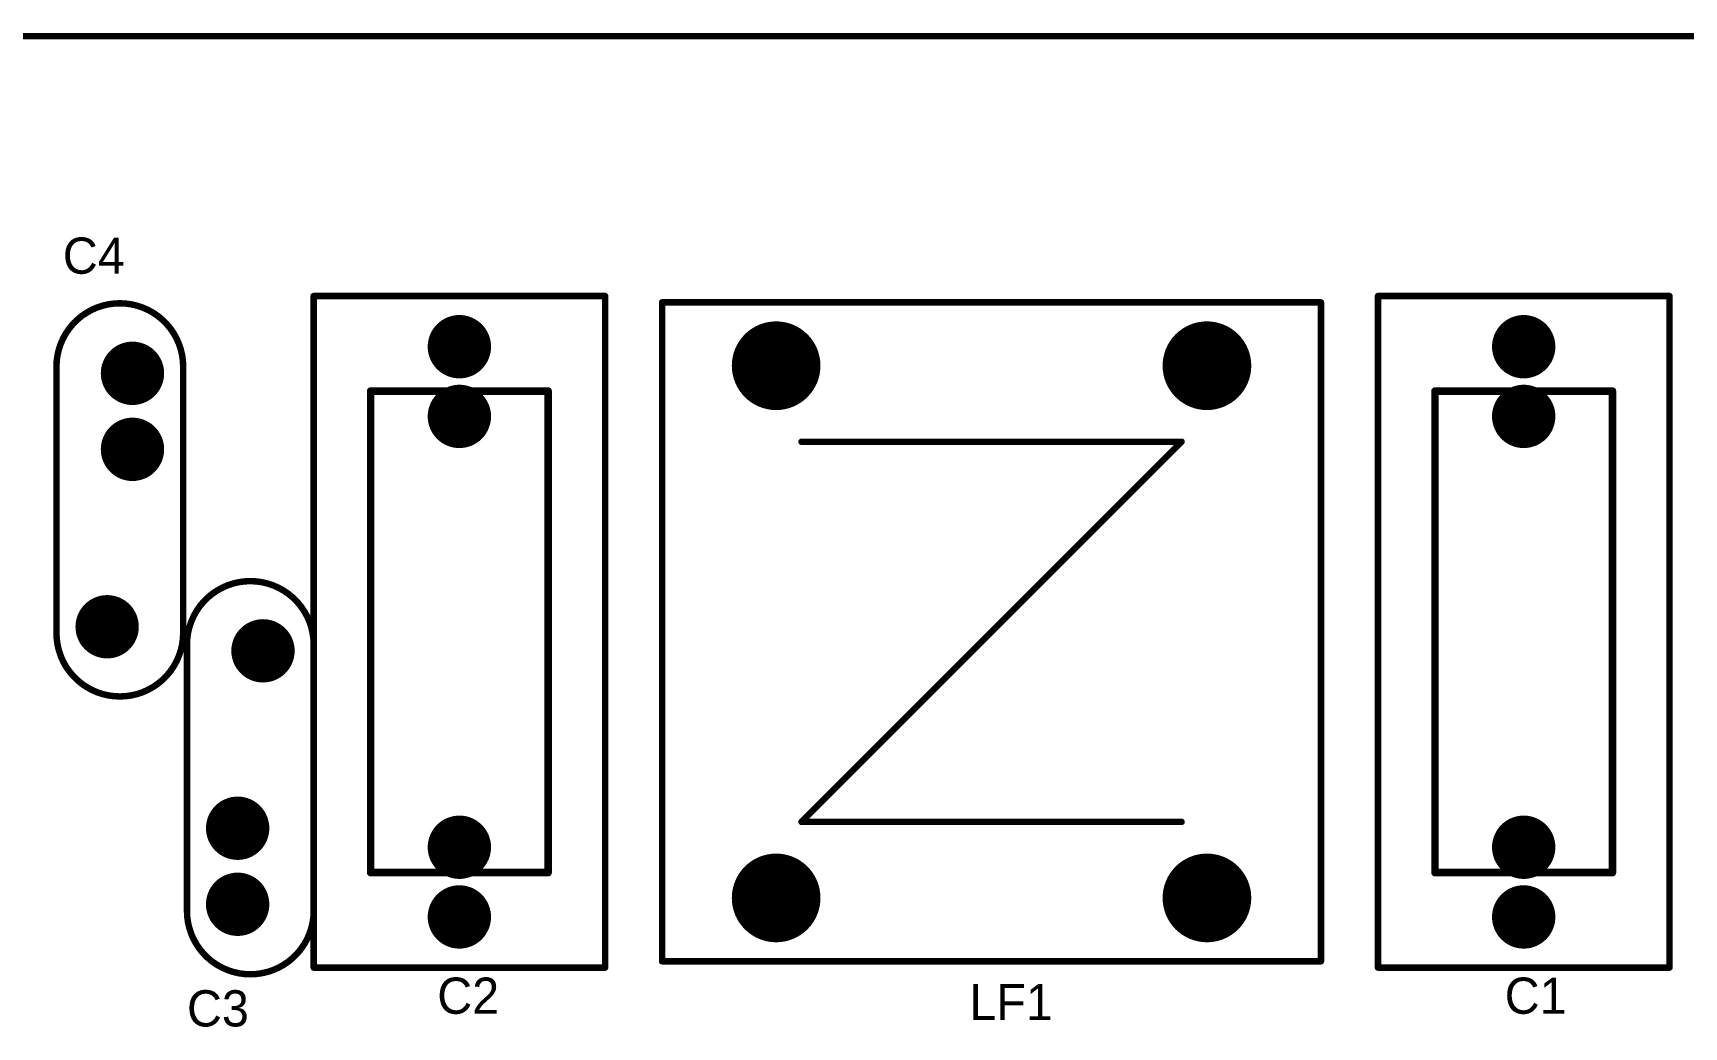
# Model space of a CAD drawing. Extents: x -5 to 220, y 0 to 100.
# Drawn here: x 97.7 to 162.8, y 60.9 to 100.1 of the extents above; entities that cross this region are included whole.
import ezdxf
from ezdxf.enums import TextEntityAlignment as Align

# ---------------------------------------------------------------- set-up
doc = ezdxf.new("R2010")
doc.units = 0
doc.header["$MEASUREMENT"] = 0
for name, color, linetype in [('BOARD_OUTLINE', 1, 'Continuous'), ('COMP_OUTLINE_TOP', 4, 'Continuous'), ('PADLAYER_BOTTOM', 8, 'Continuous'), ('PADLAYER_TOP', 7, 'Continuous'), ('TEXT_1', 3, 'Continuous'), ('TOOL_TOP', 5, 'Continuous')]:
    doc.layers.add(name, color=color, linetype=linetype)

msp = doc.modelspace()

# ---------------------------------------------------------------- linework, layer by layer
at = {"layer": 'BOARD_OUTLINE', "const_width": 0.254}
msp.add_lwpolyline([(2, 100), (218, 100, -0.427052)], format="xyb", dxfattribs=at)
at = {"layer": 'COMP_OUTLINE_TOP', "const_width": 0.254}
for points in [[(98.6, 86.95, -0.415748), (101.1, 89.46312, -0.415748)], [(101.1, 89.46312, -0.415748), (103.6, 86.95)], [(98.6, 76.45), (98.6, 86.95, -0.415748)], [(103.75, 76, -0.414214), (106.25, 78.5, -0.414214)], [(106.25, 78.5, -0.414214), (108.75, 76)], [(101.1, 73.95, -0.414214), (98.6, 76.45)], [(103.6, 76.45, -0.414214), (101.1, 73.95, -0.414214)], [(108.75, 76), (108.75, 65.5, -0.415748)], [(106.25, 62.98688, -0.415748), (103.75, 65.5)], [(108.75, 65.5, -0.415748), (106.25, 62.98688, -0.415748)]]:
    msp.add_lwpolyline(points, format="xyb", dxfattribs=at)
at = {"layer": 'COMP_OUTLINE_TOP'}
for points, const_width in [([(101.0365, 89.46312, 1), (101.1635, 89.46312, 1)], 0.127), ([(101.0365, 89.46312, 1), (101.1635, 89.46312, 1)], 0.127), ([(108.6865, 89.75, 1), (108.8135, 89.75, 1)], 0.127), ([(108.6865, 89.75, 1), (108.8135, 89.75, 1)], 0.127), ([(120.1865, 89.75, 1), (120.3135, 89.75, 1)], 0.127), ([(120.1865, 89.75, 1), (120.3135, 89.75, 1)], 0.127), ([(122.4365, 89.49999, 1), (122.5635, 89.49999, 1)], 0.127), ([(122.4365, 89.49999, 1), (122.5635, 89.49999, 1)], 0.127), ([(148.4365, 89.5, 1), (148.5635, 89.5, 1)], 0.127), ([(148.4365, 89.5, 1), (148.5635, 89.5, 1)], 0.127), ([(150.6865, 89.75, 1), (150.8135, 89.75, 1)], 0.127), ([(150.6865, 89.75, 1), (150.8135, 89.75, 1)], 0.127), ([(162.1865, 89.75, 1), (162.3135, 89.75, 1)], 0.127), ([(162.1865, 89.75, 1), (162.3135, 89.75, 1)], 0.127), ([(98.5365, 86.95, 1), (98.6635, 86.95, 1)], 0.127), ([(98.5365, 86.95, 1), (98.6635, 86.95, 1)], 0.127), ([(103.5365, 86.95, 1), (103.6635, 86.95, 1)], 0.127), ([(103.5365, 86.95, 1), (103.6635, 86.95, 1)], 0.127), ([(110.925, 86, 1), (111.075, 86, 1)], 0.15), ([(110.925, 86, 1), (111.075, 86, 1)], 0.15), ([(117.925, 86, 1), (118.075, 86, 1)], 0.15), ([(117.925, 86, 1), (118.075, 86, 1)], 0.15), ([(152.925, 86, 1), (153.075, 86, 1)], 0.15), ([(152.925, 86, 1), (153.075, 86, 1)], 0.15), ([(159.925, 86, 1), (160.075, 86, 1)], 0.15), ([(159.925, 86, 1), (160.075, 86, 1)], 0.15), ([(127.9365, 83.99999, 1), (128.0635, 83.99999, 1)], 0.127), ([(142.9365, 84, 1), (143.0635, 84, 1)], 0.127), ([(142.9365, 84, 1), (143.0635, 84, 1)], 0.127), ([(106.1865, 78.5, 1), (106.3135, 78.5, 1)], 0.127), ([(106.1865, 78.5, 1), (106.3135, 78.5, 1)], 0.127), ([(98.5365, 76.45, 1), (98.6635, 76.45, 1)], 0.127), ([(98.5365, 76.45, 1), (98.6635, 76.45, 1)], 0.127), ([(103.5365, 76.45, 1), (103.6635, 76.45, 1)], 0.127), ([(103.5365, 76.45, 1), (103.6635, 76.45, 1)], 0.127), ([(103.6865, 76, 1), (103.8135, 76, 1)], 0.127), ([(103.6865, 76, 1), (103.8135, 76, 1)], 0.127), ([(108.6865, 76, 1), (108.8135, 76, 1)], 0.127), ([(108.6865, 76, 1), (108.8135, 76, 1)], 0.127), ([(101.0365, 73.95, 1), (101.1635, 73.95, 1)], 0.127), ([(101.0365, 73.95, 1), (101.1635, 73.95, 1)], 0.127), ([(127.93651, 68.99999, 1), (128.06351, 68.99999, 1)], 0.127), ([(127.93651, 68.99999, 1), (128.06351, 68.99999, 1)], 0.127), ([(142.93651, 69, 1), (143.06351, 69, 1)], 0.127), ([(110.925, 67, 1), (111.075, 67, 1)], 0.15), ([(110.925, 67, 1), (111.075, 67, 1)], 0.15), ([(117.925, 67, 1), (118.075, 67, 1)], 0.15), ([(117.925, 67, 1), (118.075, 67, 1)], 0.15), ([(152.925, 67, 1), (153.075, 67, 1)], 0.15), ([(152.925, 67, 1), (153.075, 67, 1)], 0.15), ([(159.925, 67, 1), (160.075, 67, 1)], 0.15), ([(159.925, 67, 1), (160.075, 67, 1)], 0.15), ([(103.6865, 65.5, 1), (103.8135, 65.5, 1)], 0.127), ([(103.6865, 65.5, 1), (103.8135, 65.5, 1)], 0.127), ([(108.6865, 65.5, 1), (108.8135, 65.5, 1)], 0.127), ([(108.6865, 65.5, 1), (108.8135, 65.5, 1)], 0.127), ([(108.6865, 63.25, 1), (108.8135, 63.25, 1)], 0.127), ([(108.6865, 63.25, 1), (108.8135, 63.25, 1)], 0.127), ([(120.1865, 63.25, 1), (120.3135, 63.25, 1)], 0.127), ([(120.1865, 63.25, 1), (120.3135, 63.25, 1)], 0.127), ([(122.43651, 63.49999, 1), (122.56351, 63.49999, 1)], 0.127), ([(122.43651, 63.49999, 1), (122.56351, 63.49999, 1)], 0.127), ([(148.43651, 63.5, 1), (148.56351, 63.5, 1)], 0.127), ([(148.43651, 63.5, 1), (148.56351, 63.5, 1)], 0.127), ([(150.6865, 63.25, 1), (150.8135, 63.25, 1)], 0.127), ([(150.6865, 63.25, 1), (150.8135, 63.25, 1)], 0.127), ([(162.1865, 63.25, 1), (162.3135, 63.25, 1)], 0.127), ([(162.1865, 63.25, 1), (162.3135, 63.25, 1)], 0.127), ([(106.1865, 62.98688, 1), (106.3135, 62.98688, 1)], 0.127), ([(106.1865, 62.98688, 1), (106.3135, 62.98688, 1)], 0.127)]:
    msp.add_lwpolyline(points, format="xyb", close=True, dxfattribs=dict(at, const_width=const_width))
for points, const_width in [([(108.75, 89.75), (120.25, 89.75)], 0.254), ([(108.75, 63.25), (108.75, 89.75)], 0.254), ([(120.25, 89.75), (120.25, 63.25)], 0.254), ([(122.5, 89.49999), (148.5, 89.5)], 0.254), ([(122.50001, 63.49999), (122.5, 89.49999)], 0.254), ([(148.5, 89.5), (148.50001, 63.5)], 0.254), ([(150.75, 89.75), (162.25, 89.75)], 0.254), ([(150.75, 63.25), (150.75, 89.75)], 0.254), ([(162.25, 89.75), (162.25, 63.25)], 0.254), ([(103.6, 86.95), (103.6, 76.45)], 0.254), ([(111, 86), (118, 86)], 0.3), ([(111, 67), (111, 86)], 0.3), ([(118, 86), (118, 67)], 0.3), ([(153, 86), (160, 86)], 0.3), ([(153, 67), (153, 86)], 0.3), ([(160, 86), (160, 67)], 0.3), ([(143, 84), (128, 83.99999)], 0.254), ([(128.00001, 68.99999), (143, 84)], 0.254), ([(103.75, 65.5), (103.75, 76)], 0.254), ([(143.00001, 69), (128.00001, 68.99999)], 0.254), ([(118, 67), (111, 67)], 0.3), ([(160, 67), (153, 67)], 0.3), ([(120.25, 63.25), (108.75, 63.25)], 0.254), ([(148.50001, 63.5), (122.50001, 63.49999)], 0.254), ([(162.25, 63.25), (150.75, 63.25)], 0.254)]:
    msp.add_lwpolyline(points, dxfattribs=dict(at, const_width=const_width))
at = {"layer": 'PADLAYER_BOTTOM'}
for points, const_width in [([(113.875, 87.75, 1), (115.125, 87.75, 1)], 1.25), ([(126.125, 86.99999, 1), (127.875, 86.99999, 1)], 1.75), ([(143.125, 87, 1), (144.875, 87, 1)], 1.75), ([(155.875, 87.75, 1), (157.125, 87.75, 1)], 1.25), ([(100.975, 86.7, 1), (102.225, 86.7, 1)], 1.25), ([(113.875, 85, 1), (115.125, 85, 1)], 1.25), ([(155.875, 85, 1), (157.125, 85, 1)], 1.25), ([(100.975, 83.7, 1), (102.225, 83.7, 1)], 1.25), ([(99.975, 76.7, 1), (101.225, 76.7, 1)], 1.25), ([(106.125, 75.75, 1), (107.375, 75.75, 1)], 1.25), ([(105.125, 68.75, 1), (106.375, 68.75, 1)], 1.25), ([(113.875, 68, 1), (115.125, 68, 1)], 1.25), ([(155.875, 68, 1), (157.125, 68, 1)], 1.25), ([(126.12501, 65.99999, 1), (127.87501, 65.99999, 1)], 1.75), ([(143.12501, 66, 1), (144.87501, 66, 1)], 1.75), ([(105.125, 65.75, 1), (106.375, 65.75, 1)], 1.25), ([(113.875, 65.25, 1), (115.125, 65.25, 1)], 1.25), ([(155.875, 65.25, 1), (157.125, 65.25, 1)], 1.25)]:
    msp.add_lwpolyline(points, format="xyb", close=True, dxfattribs=dict(at, const_width=const_width))
at = {"layer": 'PADLAYER_TOP'}
for points, const_width in [([(113.875, 87.75, 1), (115.125, 87.75, 1)], 1.25), ([(126.125, 86.99999, 1), (127.875, 86.99999, 1)], 1.75), ([(143.125, 87, 1), (144.875, 87, 1)], 1.75), ([(155.875, 87.75, 1), (157.125, 87.75, 1)], 1.25), ([(100.975, 86.7, 1), (102.225, 86.7, 1)], 1.25), ([(113.875, 85, 1), (115.125, 85, 1)], 1.25), ([(155.875, 85, 1), (157.125, 85, 1)], 1.25), ([(100.975, 83.7, 1), (102.225, 83.7, 1)], 1.25), ([(99.975, 76.7, 1), (101.225, 76.7, 1)], 1.25), ([(106.125, 75.75, 1), (107.375, 75.75, 1)], 1.25), ([(105.125, 68.75, 1), (106.375, 68.75, 1)], 1.25), ([(113.875, 68, 1), (115.125, 68, 1)], 1.25), ([(155.875, 68, 1), (157.125, 68, 1)], 1.25), ([(126.12501, 65.99999, 1), (127.87501, 65.99999, 1)], 1.75), ([(143.12501, 66, 1), (144.87501, 66, 1)], 1.75), ([(105.125, 65.75, 1), (106.375, 65.75, 1)], 1.25), ([(113.875, 65.25, 1), (115.125, 65.25, 1)], 1.25), ([(155.875, 65.25, 1), (157.125, 65.25, 1)], 1.25)]:
    msp.add_lwpolyline(points, format="xyb", close=True, dxfattribs=dict(at, const_width=const_width))
at = {"layer": 'TOOL_TOP'}
for points, const_width in [([(113.95, 87.75, 1), (115.05, 87.75, 1), (113.95, 87.75)], 0.254), ([(155.95, 87.75, 1), (157.05, 87.75, 1), (155.95, 87.75)], 0.254), ([(101.05, 86.7, 1), (102.15, 86.7, 1), (101.05, 86.7)], 0.254), ([(126.2, 86.99999, 1), (127.8, 86.99999, 1), (126.2, 86.99999)], 0.254), ([(143.2, 87, 1), (144.8, 87, 1), (143.2, 87)], 0.254), ([(113.9, 85, 1), (115.1, 85, 1), (113.9, 85)], 0.3), ([(155.9, 85, 1), (157.1, 85, 1), (155.9, 85)], 0.3), ([(101.05, 83.7, 1), (102.15, 83.7, 1), (101.05, 83.7)], 0.254), ([(100.05, 76.7, 1), (101.15, 76.7, 1), (100.05, 76.7)], 0.254), ([(106.2, 75.75, 1), (107.3, 75.75, 1), (106.2, 75.75)], 0.254), ([(105.2, 68.75, 1), (106.3, 68.75, 1), (105.2, 68.75)], 0.254), ([(113.9, 68, 1), (115.1, 68, 1), (113.9, 68)], 0.3), ([(155.9, 68, 1), (157.1, 68, 1), (155.9, 68)], 0.3), ([(126.20001, 65.99999, 1), (127.80001, 65.99999, 1), (126.20001, 65.99999)], 0.254), ([(143.20001, 66, 1), (144.80001, 66, 1), (143.20001, 66)], 0.254), ([(105.2, 65.75, 1), (106.3, 65.75, 1), (105.2, 65.75)], 0.254), ([(113.95, 65.25, 1), (115.05, 65.25, 1), (113.95, 65.25)], 0.254), ([(155.95, 65.25, 1), (157.05, 65.25, 1), (155.95, 65.25)], 0.254)]:
    msp.add_lwpolyline(points, format="xyb", dxfattribs=dict(at, const_width=const_width))

# ---------------------------------------------------------------- texts
at = {"layer": 'TEXT_1'}
for s, rotation, p in [('C4', 359.999983, (98.85, 90.2)), ('C2', 359.999982, (113.627, 61)), ('LF1', 0.000039, (134.62701, 60.75)), ('C1', 359.999982, (155.75, 61)), ('C3', 359.999982, (103.75, 60.5))]:
    msp.add_text(s, height=1.42858, rotation=rotation, dxfattribs=at).set_placement(p, align=Align.BOTTOM_LEFT)

doc.saveas('drawing.dxf')
